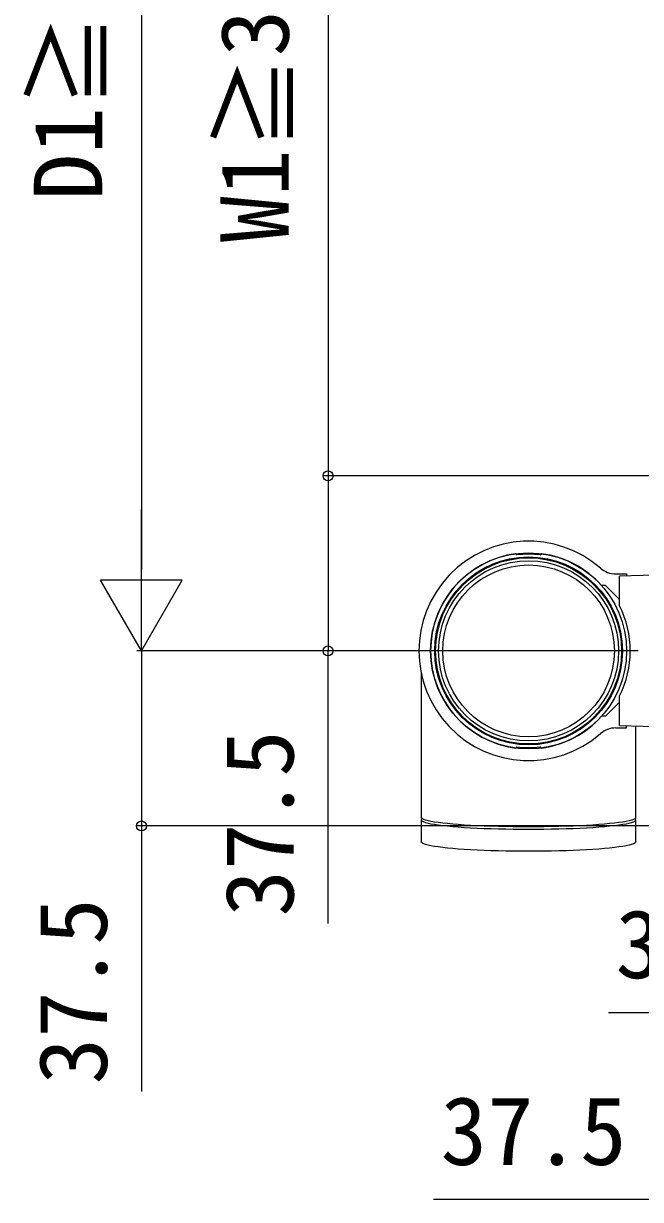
# Model space of a CAD drawing. Units: millimetres, scale not verified. Extents: x -875 to 875, y -1304 to 1297.
# Drawn here: x -673.8 to -541.5, y 105.3 to 357.2 of the extents above; entities that cross this region are included whole.
import ezdxf
from ezdxf.enums import TextEntityAlignment as Align

# ---------------------------------------------------------------- set-up
doc = ezdxf.new("R2010")
doc.units = ezdxf.units.MM
doc.header["$LTSCALE"] = 8
for name, color, linetype in [('0-3_YKK_11', 7, 'Continuous'), ('0-6_YKK_13', 4, 'Continuous'), ('0-8_YKK_D', 6, 'Continuous')]:
    doc.layers.add(name, color=color, linetype=linetype)
doc.styles.add('ＭＳ ゴシック', font='')
doc.styles.get('ＭＳ ゴシック').set_extended_font_data('MS Gothic')

msp = doc.modelspace()

# ---------------------------------------------------------------- linework, layer by layer
at = {"layer": '0-3_YKK_11'}
msp.add_circle((-565.5, 222.8), 21, dxfattribs=at)
at = {"layer": '0-6_YKK_13'}
for p, q in [((-568, 243.348), (-568.268, 243.617)), ((-563, 243.348), (-562.732, 243.617)), ((-546.792, 239.3), (-544.5, 239.3)), ((-529, 239.3), (-546, 238.8)), ((-544.5, 239.3), (-544.5, 238.844)), ((-546, 232.427), (-546, 238.8)), ((-588.5, 217.978), (-588.5, 201.804)), ((-546, 206.8), (-546, 213.172)), ((-546, 206.8), (-529, 206.3)), ((-544.5, 206.3), (-544.5, 206.756)), ((-542.5, 201.804), (-542.5, 206.693)), ((-546.792, 206.3), (-544.5, 206.3)), ((-588.5, 201.804), (-588.5, 187.111)), ((-568, 202.251), (-568.268, 201.983)), ((-563, 202.251), (-562.732, 201.983)), ((-542.5, 187.111), (-542.5, 201.804)), ((-588.5, 186.613), (-588.5, 181.881)), ((-542.5, 181.881), (-542.5, 186.613))]:
    msp.add_line(p, q, dxfattribs=at)
for points in [[(-546, 233.8), (-549, 236.8), (-549.848, 236.8)], [(-546, 211.8), (-549, 208.8), (-549.848, 208.8)], [(-587.05, 186.41), (-587.568, 186.546), (-587.974, 186.685), (-588.266, 186.825), (-588.441, 186.968), (-588.5, 187.111)], [(-588.339, 186.849), (-588.441, 186.756), (-588.5, 186.613)], [(-588.5, 186.613), (-588.441, 186.47), (-588.266, 186.327), (-587.974, 186.186), (-587.568, 186.048), (-587.05, 185.912), (-586.422, 185.78), (-585.687, 185.652), (-584.849, 185.529), (-583.912, 185.411), (-582.882, 185.3), (-581.763, 185.195), (-580.562, 185.098), (-579.283, 185.008), (-577.935, 184.926), (-576.523, 184.853), (-575.055, 184.789), (-573.538, 184.734), (-571.98, 184.689), (-570.389, 184.654), (-568.773, 184.628), (-567.141, 184.613), (-565.5, 184.608), (-563.859, 184.613), (-562.227, 184.628), (-560.611, 184.654), (-559.02, 184.689), (-557.462, 184.734), (-555.945, 184.789), (-554.477, 184.853), (-553.065, 184.926), (-551.717, 185.008), (-550.438, 185.098), (-549.237, 185.195), (-548.118, 185.3), (-547.088, 185.411), (-546.151, 185.529), (-545.313, 185.652), (-544.578, 185.78), (-543.95, 185.912)], [(-542.5, 187.111), (-542.559, 186.968), (-542.734, 186.825), (-543.026, 186.685), (-543.432, 186.546), (-543.95, 186.41), (-544.578, 186.278), (-545.313, 186.15), (-546.151, 186.027), (-547.088, 185.909), (-548.118, 185.798), (-549.237, 185.693), (-550.438, 185.596), (-551.717, 185.506), (-553.065, 185.424), (-554.477, 185.351), (-555.945, 185.287), (-557.462, 185.232), (-559.02, 185.187), (-560.611, 185.152), (-562.227, 185.126), (-563.859, 185.111), (-565.5, 185.106), (-567.141, 185.111), (-568.773, 185.126), (-570.389, 185.152), (-571.98, 185.187), (-573.538, 185.232), (-575.055, 185.287), (-576.523, 185.351), (-577.935, 185.424), (-579.283, 185.506), (-580.562, 185.596), (-581.763, 185.693), (-582.882, 185.798), (-583.912, 185.909), (-584.849, 186.027), (-585.687, 186.15), (-586.422, 186.278), (-587.05, 186.41)], [(-543.95, 185.912), (-543.432, 186.048), (-543.026, 186.186), (-542.734, 186.327), (-542.559, 186.47), (-542.5, 186.613), (-542.559, 186.756), (-542.678, 186.862)], [(-587.05, 181.18), (-587.568, 181.316), (-587.974, 181.454), (-588.266, 181.595), (-588.441, 181.738), (-588.5, 181.881)], [(-542.5, 181.881), (-542.559, 181.738), (-542.734, 181.595), (-543.026, 181.454), (-543.432, 181.316), (-543.95, 181.18), (-544.578, 181.048), (-545.313, 180.92), (-546.151, 180.797), (-547.088, 180.679), (-548.118, 180.568), (-549.237, 180.463), (-550.438, 180.366), (-551.717, 180.276), (-553.065, 180.194), (-554.477, 180.121), (-555.945, 180.057), (-557.462, 180.002), (-559.02, 179.957), (-560.611, 179.922), (-562.227, 179.896), (-563.859, 179.881), (-565.5, 179.876), (-567.141, 179.881), (-568.773, 179.896), (-570.389, 179.922), (-571.98, 179.957), (-573.538, 180.002), (-575.055, 180.057), (-576.523, 180.121), (-577.935, 180.194), (-579.283, 180.276), (-580.562, 180.366), (-581.763, 180.463), (-582.882, 180.568), (-583.912, 180.679), (-584.849, 180.797), (-585.687, 180.92), (-586.422, 181.048), (-587.05, 181.18)]]:
    msp.add_lwpolyline(points, dxfattribs=at)
for radius in [20.127, 19.939, 19.3, 18.4]:
    msp.add_circle((-565.5, 222.8), radius, dxfattribs=at)
for centre, radius, start, end in [((-565.5, 222.8), 23.5, 48.97175, 311.02825), ((-565.5, 222.8), 21, 97.57489, 180), ((-565.5, 222.8), 20.7, 83.06329, 96.93671), ((-565.5, 222.8), 21, 41.81031, 82.42511), ((-546.792, 244.3), 5, 228.97175, 270), ((-565, 222.8), 21.3, 333.12803, 26.87197), ((-565.5, 222.8), 21, 180, 262.42511), ((-565.5, 222.8), 21, 277.57489, 318.18969), ((-546.792, 201.3), 5, 90, 131.02825), ((-565.5, 222.8), 20.7, 263.06329, 276.93671)]:
    msp.add_arc(centre, radius, start, end, dxfattribs=at)
at = {"layer": '0-8_YKK_D'}
for p, q in [((-648.5, 505.3), (-648.5, 240.3)), ((-608.5, 488.3), (-608.5, 260.3)), ((-529.7, 260.3), (-609.5, 260.3)), ((-529.7, 260.3), (-609.5, 260.3)), ((-608.5, 260.3), (-608.5, 222.8)), ((-648.5, 222.8), (-648.5, 253.111)), ((-648.5, 222.8), (-657.25, 237.955)), ((-639.75, 237.955), (-657.25, 237.955)), ((-648.5, 222.8), (-639.75, 237.955)), ((-542, 222.8), (-649.5, 222.8)), ((-542, 222.8), (-649.5, 222.8)), ((-542, 222.8), (-609.5, 222.8)), ((-608.5, 164.377), (-608.5, 222.8)), ((-529.7, 185.3), (-649.5, 185.3))]:
    msp.add_line(p, q, dxfattribs=at)
for points in [[(-648.5, 222.8), (-648.5, 185.3), (-648.5, 128.409)], [(-454, 145.3), (-491.5, 145.3), (-548.391, 145.3)], [(-491.5, 105.3), (-529, 105.3), (-585.891, 105.3)]]:
    msp.add_lwpolyline(points, dxfattribs=at)
for centre in [(-608.5, 260.3), (-608.5, 260.3), (-608.5, 222.8), (-648.5, 185.3)]:
    msp.add_circle(centre, 1.075, dxfattribs=at)

# ---------------------------------------------------------------- texts
at = {"layer": '0-8_YKK_D', "style": 'ＭＳ ゴシック'}
for s, p in [('W1≧366.5', (-612.523, 310.266)), ('D1≧430', (-652.523, 319.277)), ('37.5', (-611.5, 165.9)), ('37.5', (-651.5, 129.932))]:
    msp.add_text(s, height=14.66, rotation=90, dxfattribs=at).set_placement(p, align=Align.BOTTOM_LEFT)
for p in [(-546.868, 148.3), (-584.368, 108.3)]:
    msp.add_text('37.5', height=14.66, dxfattribs=at).set_placement(p, align=Align.BOTTOM_LEFT)

doc.saveas('drawing.dxf')
